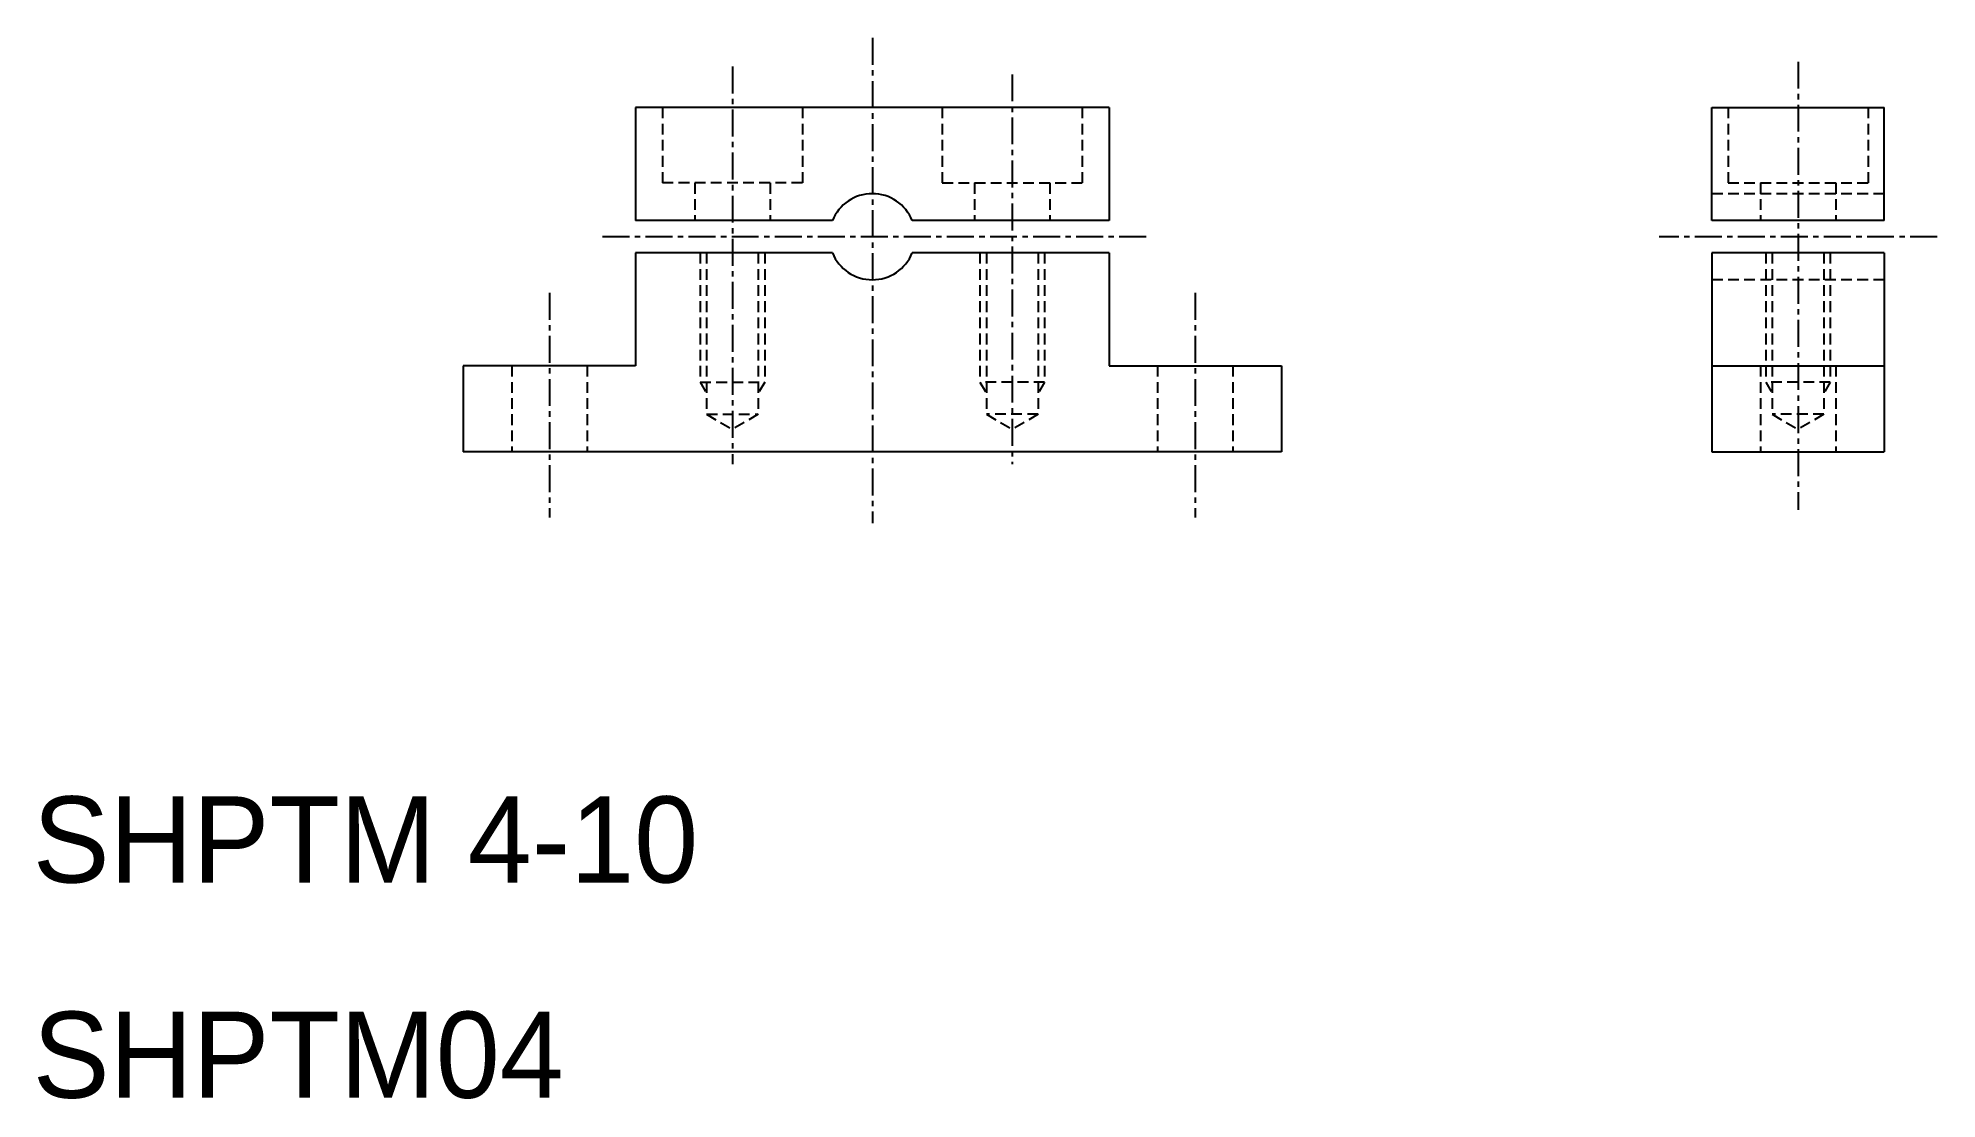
# Model space of a CAD drawing. Extents: x 10.2 to 98.5, y 9.9 to 59.2.
import ezdxf

# ---------------------------------------------------------------- set-up
doc = ezdxf.new("R2010")
doc.units = 0
doc.linetypes.add('CENTER', pattern=[2, 1.25, -0.25, 0.25, -0.25])
doc.linetypes.add('DASHED', pattern=[0.75, 0.5, -0.25])
doc.layers.get('0').update_dxf_attribs({"linetype": 'CONTINUOUS'})
doc.layers.add('CENTER', color=1, linetype='CENTER')

msp = doc.modelspace()

# ---------------------------------------------------------------- linework, layer by layer
at = {"color": 7, "linetype": 'CONTINUOUS'}
for p, q in [((38, 56), (38, 50.75)), ((60, 56), (38, 56)), ((60, 56), (60, 50.75)), ((88, 50.75), (88, 56)), ((88, 56), (96, 56)), ((96, 50.75), (96, 56)), ((47.146, 50.75), (38, 50.75)), ((60, 50.75), (50.854, 50.75)), ((96, 50.75), (88, 50.75)), ((47.146, 49.25), (38, 49.25)), ((38, 49.25), (38, 44)), ((60, 49.25), (50.854, 49.25)), ((60, 49.25), (60, 44)), ((96, 49.25), (88, 49.25)), ((88, 49.25), (88, 40)), ((96, 49.25), (96, 40)), ((30, 44), (30, 40)), ((38, 44), (30, 44)), ((60, 44), (68, 44)), ((68, 44), (68, 40)), ((88, 44), (96, 44)), ((68, 40), (30, 40)), ((49, 40), (49, 40)), ((58.5, 40), (58.5, 40)), ((88, 40), (96, 40))]:
    msp.add_line(p, q, dxfattribs=at)
at = {"color": 3, "linetype": 'DASHED'}
for p, q in [((39.25, 56), (39.25, 52.5)), ((45.75, 56), (45.75, 52.5)), ((52.25, 56), (52.25, 52.5)), ((58.75, 56), (58.75, 52.5)), ((88.75, 56), (88.75, 52.5)), ((95.25, 56), (95.25, 52.5)), ((45.75, 52.5), (39.25, 52.5)), ((40.75, 52.5), (40.75, 50.75)), ((44.25, 52.5), (44.25, 50.75)), ((52.25, 52.5), (58.75, 52.5)), ((53.75, 52.5), (53.75, 50.75)), ((57.25, 52.5), (57.25, 50.75)), ((88.75, 52.5), (95.25, 52.5)), ((90.25, 52.5), (90.25, 50.75)), ((93.75, 52.5), (93.75, 50.75)), ((96, 52), (88, 52)), ((41, 49.25), (41, 43.25)), ((41.3, 49.25), (41.3, 41.75)), ((43.7, 49.25), (43.7, 41.75)), ((44, 49.25), (44, 43.25)), ((54, 49.25), (54, 43.25)), ((54.3, 49.25), (54.3, 41.75)), ((56.7, 49.25), (56.7, 41.75)), ((57, 49.25), (57, 43.25)), ((90.5, 49.25), (90.5, 43.25)), ((90.8, 49.25), (90.8, 41.75)), ((93.2, 49.25), (93.2, 41.75)), ((93.5, 49.25), (93.5, 43.25)), ((96, 48), (88, 48)), ((32.25, 44), (32.25, 40)), ((35.75, 44), (35.75, 40)), ((41, 43.25), (44, 43.25)), ((41, 43.25), (41.3, 42.73)), ((44, 43.25), (43.7, 42.73)), ((57, 43.25), (54, 43.25)), ((54, 43.25), (54.3, 42.73)), ((57, 43.25), (56.7, 42.73)), ((62.25, 44), (62.25, 40)), ((65.75, 44), (65.75, 40)), ((90.25, 44), (90.25, 40)), ((93.5, 43.25), (90.5, 43.25)), ((90.5, 43.25), (90.8, 42.73)), ((93.5, 43.25), (93.2, 42.73)), ((93.75, 44), (93.75, 40)), ((41.3, 41.75), (43.7, 41.75)), ((41.3, 41.75), (42.5, 41.057)), ((43.7, 41.75), (42.5, 41.057)), ((56.7, 41.75), (54.3, 41.75)), ((54.3, 41.75), (55.5, 41.057)), ((56.7, 41.75), (55.5, 41.057)), ((90.8, 41.75), (92, 41.057)), ((93.2, 41.75), (90.8, 41.75)), ((93.2, 41.75), (92, 41.057))]:
    msp.add_line(p, q, dxfattribs=at)
at = {"color": 7, "linetype": 'CONTINUOUS'}
for start, end in [(22.02431, 157.97569), (202.02431, 337.97569)]:
    msp.add_arc((49, 50), 2, start, end, dxfattribs=at)
at = {"layer": 'CENTER', "color": 1, "linetype": 'CENTER'}
for p, q in [((49, 59.232), (49, 36.687)), ((42.5, 57.905), (42.5, 39.433)), ((55.5, 57.543), (55.5, 39.433)), ((92, 58.132), (92, 37.313)), ((61.718, 50), (36.282, 50)), ((98.456, 50), (85.544, 50)), ((34, 47.389), (34, 36.955)), ((64, 47.389), (64, 36.955))]:
    msp.add_line(p, q, dxfattribs=at)

# ---------------------------------------------------------------- texts
at = {"color": 7, "linetype": 'CONTINUOUS'}
for s, p in [('SHPTM 4-10', (10, 20)), ('SHPTM04', (10, 10))]:
    msp.add_text(s, height=4, dxfattribs=at).set_placement(p)

doc.saveas('drawing.dxf')
